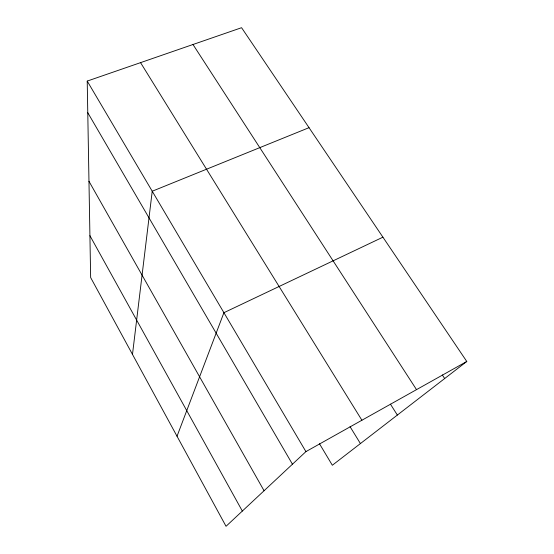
<?xml version="1.0" encoding="UTF-8"?>
<svg xmlns="http://www.w3.org/2000/svg" width="554" height="554" viewBox="0 0 554 554"><rect width="100%" height="100%" fill="white"/><g stroke="black" fill="none" stroke-linecap="round" stroke-linejoin="round"><path stroke-width="0.83" d="M132.482 354.408L152.225 191.227L309.035 127.676M177.024 436.247L223.92 312.691L382.918 237.181M466.78 361.471L305.919 451.621L226.039 526.3L90.648 277.547L87.22 81.085L241.579 27.7L466.78 361.471L332.331 465.256L319.485 443.747M442.293 374.933L444.675 378.534M192.986 44.507L416.518 389.635M390.438 404.15L397.356 415.064M140.557 62.637L361.907 420.244M350.045 426.656L360.419 443.574M87.22 81.085L305.919 451.621M87.774 112.704L292.45 464.21M88.965 181.283L264.071 490.747M89.921 235.679L242.333 511.065"/></g></svg>
